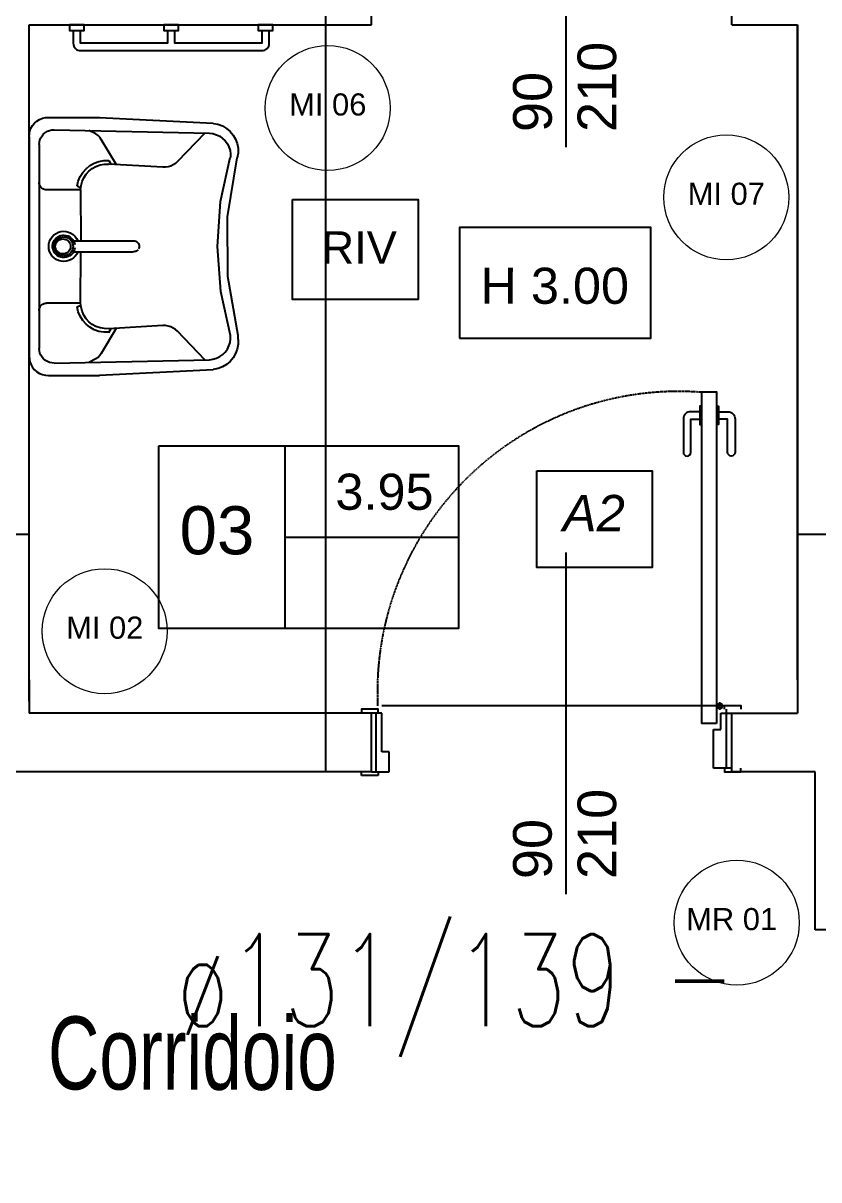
# Model space of a CAD drawing. Header units: millimetres. Extents: x -3782782348 to 131293, y -36553 to 57271.
# Drawn here: x 92159.5 to 92375.6, y -18561.8 to -18247.8 of the extents above; entities that cross this region are included whole.
import ezdxf

# ---------------------------------------------------------------- set-up
doc = ezdxf.new("R2010")
doc.units = ezdxf.units.MM
doc.header["$LTSCALE"] = 0.01
doc.linetypes.add('ACAD_ISO03W100', pattern=[30, 12, -18])
doc.linetypes.add('CONTINOUS', pattern=[0])
doc.layers.get('Defpoints').update_dxf_attribs({"color": 253})
for name, color, linetype in [('ESTRAZ', 2, 'Continuous'), ('X_Arredi', 6, 'Continuous'), ('X_MURI', 8, 'Continuous'), ('X_Numerazione camere', 8, 'Continuous'), ('X_quote 1', 253, 'Continuous'), ('X_quote serramenti interni', 251, 'CONTINOUS'), ('X_Serramenti Int', 8, 'Continuous'), ('X_SIGLE ABACO', 1, 'Continuous'), ('X_SIGLE RIVESTIMENTI', 4, 'Continuous'), ('X_TESTI', 253, 'Continuous')]:
    doc.layers.add(name, color=color, linetype=linetype)
doc.layers.add('MR_MURATURA REI SIMBOLI', color=130, linetype='Continuous', lineweight=5)
doc.layers.add('tubi_uta', color=253, linetype='Continuous', lineweight=50)
doc.styles.add('nomi', font='arial.ttf')
doc.styles.add('QUOTE', font='simplex.shx', dxfattribs={"width": 0.7})
doc.styles.add('ROMANS', font='romans')
doc.styles.get("Standard").update_dxf_attribs({"font": 'arial.ttf'})
doc.dimstyles.get("Standard").update_dxf_attribs({"dimscale": 0, "dimtxt": 0.18, "dimasz": 0.18, "dimexe": 0.18, "dimexo": 0.0625, "dimgap": 0.09, "dimtad": 1, "dimdec": 0, "dimzin": 0, "dimdsep": 46, "dimtxsty": 'Standard', "dimcen": 0.09, "dimclrd": 256, "dimclre": 256, "dimclrt": 5, "dimadec": 0, "dimazin": 0, "dimtfac": 1, "dimtdec": 0, "dimtix": 1, "dimtofl": 0, "dimtmove": 2, "dimatfit": 3, "dimfxl": 1, "dimtolj": 1, "dimtzin": 0, "dimarcsym": 0})

# ---------------------------------------------------------------- blocks, each defined once
blk = doc.blocks.new('gghh')
at = {"layer": 'X_Arredi'}
for p, q in [((15393.1, 7530.06), (15424, 7531.59)), ((15437.81, 7531.59), (15424, 7531.59)), ((15437.81, 7531.59), (15437.81, 7531.59)), ((15438.64, 7531.56), (15437.81, 7531.59)), ((15439.47, 7531.38), (15438.64, 7531.56)), ((15440.25, 7531.07), (15439.47, 7531.38)), ((15440.97, 7530.64), (15440.25, 7531.07)), ((15388.47, 7527.78), (15389.46, 7528.62)), ((15389.46, 7528.62), (15390.57, 7529.28)), ((15390.57, 7529.28), (15391.78, 7529.74)), ((15391.78, 7529.74), (15393.06, 7529.99)), ((15393.06, 7529.99), (15393.06, 7529.99)), ((15436.26, 7528.28), (15394.13, 7527.33)), ((15424.92, 7527.14), (15426.86, 7528.07)), ((15436.26, 7528.28), (15436.89, 7528.24)), ((15436.89, 7528.24), (15437.52, 7528.11)), ((15437.52, 7528.11), (15438.11, 7527.87)), ((15441.6, 7530.1), (15440.97, 7530.64)), ((15442.14, 7529.46), (15441.6, 7530.1)), ((15442.56, 7528.75), (15442.14, 7529.46)), ((15442.85, 7527.97), (15442.56, 7528.75)), ((15443.01, 7527.16), (15442.85, 7527.97)), ((15386.57, 7524.43), (15387.01, 7525.65)), ((15387.01, 7525.65), (15387.65, 7526.78)), ((15387.65, 7526.78), (15388.47, 7527.78)), ((15389.82, 7525.24), (15389.25, 7524.46)), ((15390.52, 7525.93), (15389.82, 7525.24)), ((15391.32, 7526.49), (15390.52, 7525.93)), ((15392.21, 7526.92), (15391.32, 7526.49)), ((15393.15, 7527.2), (15392.21, 7526.92)), ((15394.13, 7527.33), (15393.15, 7527.2)), ((15395.4, 7527.36), (15402.77, 7519.63)), ((15419.38, 7518.72), (15423.47, 7525.63)), ((15423.47, 7525.63), (15423.88, 7526.21)), ((15423.88, 7526.21), (15424.36, 7526.71)), ((15424.36, 7526.71), (15424.92, 7527.14)), ((15438.11, 7527.87), (15438.66, 7527.55)), ((15438.66, 7527.55), (15439.14, 7527.14)), ((15439.14, 7527.14), (15439.56, 7526.66)), ((15439.56, 7526.66), (15439.9, 7526.12)), ((15439.9, 7526.12), (15440.15, 7525.54)), ((15440.15, 7525.54), (15440.3, 7524.92)), ((15440.3, 7524.92), (15440.35, 7524.28)), ((15443.04, 7526.33), (15443.01, 7527.16)), ((15443.06, 7466.89), (15443.04, 7526.33)), ((15386.36, 7523.15), (15386.57, 7524.43)), ((15386.36, 7521.86), (15386.36, 7523.15)), ((15386.36, 7521.86), (15386.36, 7520.74)), ((15388.51, 7522.66), (15388.38, 7521.7)), ((15388.38, 7521.7), (15388.4, 7520.73)), ((15388.81, 7523.59), (15388.51, 7522.66)), ((15389.25, 7524.46), (15388.81, 7523.59)), ((15440.35, 7524.28), (15440.35, 7524.28)), ((15440.37, 7468.93), (15440.35, 7524.28)), ((15386.36, 7520.74), (15389.17, 7504.77)), ((15388.4, 7520.73), (15391.05, 7508.8)), ((15402.77, 7519.63), (15403.32, 7519.14)), ((15403.32, 7519.14), (15403.94, 7518.73)), ((15403.94, 7518.73), (15404.61, 7518.41)), ((15406.8, 7518.07), (15421.53, 7518.92)), ((15421.43, 7519.92), (15420.76, 7518.87)), ((15421.43, 7519.91), (15422.79, 7519.9)), ((15421.53, 7518.92), (15422.69, 7518.9)), ((15422.69, 7518.9), (15423.83, 7518.7)), ((15422.79, 7519.9), (15424.12, 7519.66)), ((15423.83, 7518.7), (15424.92, 7518.32)), ((15424.12, 7519.66), (15425.4, 7519.2)), ((15425.4, 7519.2), (15426.58, 7518.54)), ((15426.58, 7518.54), (15427.63, 7517.7)), ((15404.61, 7518.41), (15405.32, 7518.19)), ((15405.32, 7518.19), (15406.05, 7518.08)), ((15406.05, 7518.08), (15406.8, 7518.07)), ((15424.92, 7518.32), (15425.93, 7517.77)), ((15425.93, 7517.77), (15426.84, 7517.06)), ((15426.84, 7517.06), (15427.62, 7516.21)), ((15427.62, 7516.21), (15428.25, 7515.25)), ((15427.63, 7517.7), (15428.52, 7516.69)), ((15428.52, 7516.69), (15429.23, 7515.55)), ((15429.23, 7515.55), (15429.74, 7514.31)), ((15428.25, 7515.25), (15428.71, 7514.21)), ((15428.71, 7514.21), (15428.99, 7513.1)), ((15428.99, 7513.1), (15429.09, 7511.96)), ((15430.03, 7513.01), (15429.06, 7512.51)), ((15429.74, 7514.31), (15430.03, 7513.01)), ((15439.63, 7512.43), (15439.34, 7512.24)), ((15439.88, 7512.68), (15439.63, 7512.43)), ((15440.08, 7512.97), (15439.88, 7512.68)), ((15440.23, 7513.28), (15440.08, 7512.97)), ((15440.32, 7513.62), (15440.23, 7513.28)), ((15440.35, 7513.96), (15440.32, 7513.62)), ((15429.09, 7511.96), (15438.33, 7511.97)), ((15429.09, 7511.96), (15429.09, 7498.04)), ((15438.68, 7512), (15438.33, 7511.97)), ((15439.02, 7512.09), (15438.68, 7512)), ((15439.34, 7512.24), (15439.02, 7512.09)), ((15391.05, 7508.8), (15391.95, 7496.61)), ((15389.17, 7504.77), (15389.25, 7488.57)), ((15430.58, 7499.24), (15431.08, 7499.73)), ((15431.08, 7499.73), (15431.66, 7500.13)), ((15431.66, 7500.13), (15432.31, 7500.43)), ((15432.31, 7500.43), (15432.99, 7500.6)), ((15432.99, 7500.6), (15433.69, 7500.66)), ((15433.69, 7500.66), (15434.4, 7500.6)), ((15434.4, 7500.6), (15435.08, 7500.41)), ((15435.08, 7500.41), (15435.72, 7500.11)), ((15435.72, 7500.11), (15436.3, 7499.71)), ((15436.3, 7499.71), (15436.8, 7499.21)), ((15391.95, 7496.61), (15391.09, 7484.42)), ((15413.18, 7496.55), (15413.2, 7496.81)), ((15413.2, 7496.29), (15413.18, 7496.55)), ((15413.2, 7496.81), (15413.27, 7497.06)), ((15413.27, 7497.06), (15413.38, 7497.29)), ((15413.52, 7497.5), (15413.71, 7497.69)), ((15413.71, 7497.69), (15413.92, 7497.84)), ((15413.92, 7497.84), (15414.15, 7497.94)), ((15414.15, 7497.94), (15414.4, 7498.01)), ((15414.4, 7498.01), (15414.66, 7498.03)), ((15431.02, 7498.04), (15414.71, 7498.03)), ((15429.86, 7498.03), (15430.17, 7498.66)), ((15430.17, 7498.66), (15430.58, 7499.24)), ((15430.67, 7496.98), (15430.78, 7497.48)), ((15430.78, 7497.48), (15430.98, 7497.97)), ((15430.98, 7497.97), (15431.25, 7498.4)), ((15431.14, 7496.58), (15431.18, 7497.02)), ((15431.18, 7496.13), (15431.14, 7496.58)), ((15431.18, 7497.02), (15431.3, 7497.46)), ((15431.25, 7498.4), (15431.6, 7498.79)), ((15431.3, 7497.46), (15431.48, 7497.86)), ((15431.48, 7497.86), (15431.74, 7498.23)), ((15431.6, 7498.79), (15432.01, 7499.11)), ((15431.74, 7498.23), (15432.05, 7498.54)), ((15431.85, 7496.6), (15431.88, 7496.96)), ((15431.88, 7496.25), (15431.85, 7496.6)), ((15431.88, 7496.96), (15431.97, 7497.3)), ((15431.97, 7497.3), (15432.13, 7497.63)), ((15432.01, 7499.11), (15432.47, 7499.36)), ((15432.05, 7498.54), (15432.41, 7498.8)), ((15432.13, 7497.63), (15432.33, 7497.92)), ((15432.33, 7497.92), (15432.59, 7498.17)), ((15432.41, 7498.8), (15432.81, 7498.99)), ((15432.47, 7499.36), (15432.96, 7499.53)), ((15432.59, 7498.17), (15432.88, 7498.37)), ((15432.81, 7498.99), (15433.24, 7499.11)), ((15432.88, 7498.37), (15433.21, 7498.52)), ((15432.96, 7499.53), (15433.47, 7499.61)), ((15433.21, 7498.52), (15433.56, 7498.62)), ((15433.24, 7499.11), (15433.68, 7499.15)), ((15433.47, 7499.61), (15433.99, 7499.6)), ((15433.56, 7498.62), (15433.92, 7498.65)), ((15433.68, 7499.15), (15434.12, 7499.11)), ((15433.92, 7498.65), (15434.28, 7498.62)), ((15433.99, 7499.6), (15434.5, 7499.5)), ((15434.12, 7499.11), (15434.54, 7498.99)), ((15434.28, 7498.62), (15434.63, 7498.52)), ((15434.5, 7499.5), (15434.99, 7499.32)), ((15434.54, 7498.99), (15434.94, 7498.8)), ((15434.63, 7498.52), (15434.96, 7498.37)), ((15434.94, 7498.8), (15435.3, 7498.55)), ((15434.96, 7498.37), (15435.25, 7498.17)), ((15434.99, 7499.32), (15435.43, 7499.05)), ((15435.25, 7498.17), (15435.51, 7497.92)), ((15435.3, 7498.55), (15435.62, 7498.23)), ((15435.43, 7499.05), (15435.83, 7498.72)), ((15435.51, 7497.92), (15435.71, 7497.63)), ((15435.62, 7498.23), (15435.87, 7497.86)), ((15435.71, 7497.63), (15435.87, 7497.3)), ((15435.83, 7498.72), (15436.16, 7498.32)), ((15435.87, 7497.86), (15436.06, 7497.46)), ((15435.87, 7497.3), (15435.96, 7496.96)), ((15435.96, 7496.96), (15435.99, 7496.61)), ((15435.99, 7496.61), (15435.96, 7496.25)), ((15436.06, 7497.46), (15436.17, 7497.03)), ((15436.16, 7498.32), (15436.42, 7497.87)), ((15436.17, 7497.03), (15436.21, 7496.58)), ((15436.21, 7496.58), (15436.17, 7496.13)), ((15436.42, 7497.87), (15436.6, 7497.38)), ((15436.6, 7497.38), (15436.7, 7496.87)), ((15436.7, 7496.87), (15436.7, 7496.35)), ((15436.8, 7499.21), (15437.21, 7498.63)), ((15437.21, 7498.63), (15437.51, 7497.99)), ((15437.51, 7497.99), (15437.69, 7497.31)), ((15437.69, 7497.31), (15437.76, 7496.61)), ((15437.76, 7496.61), (15437.7, 7495.9)), ((15413.27, 7496.05), (15413.2, 7496.29)), ((15413.38, 7495.81), (15413.27, 7496.05)), ((15413.53, 7495.6), (15413.38, 7495.81)), ((15413.71, 7495.42), (15413.53, 7495.6)), ((15413.92, 7495.27), (15413.71, 7495.42)), ((15414.15, 7495.16), (15413.92, 7495.27)), ((15414.4, 7495.09), (15414.15, 7495.16)), ((15414.66, 7495.07), (15414.4, 7495.09)), ((15431.04, 7495.08), (15414.66, 7495.07)), ((15429.1, 7481.24), (15429.09, 7495.14)), ((15429.88, 7495.08), (15429.88, 7495.08)), ((15430.2, 7494.45), (15429.88, 7495.08)), ((15430.62, 7493.88), (15430.2, 7494.45)), ((15431.13, 7493.39), (15430.62, 7493.88)), ((15430.68, 7496.12), (15430.68, 7496.12)), ((15430.8, 7495.61), (15430.68, 7496.12)), ((15431.01, 7495.14), (15430.8, 7495.61)), ((15431.29, 7494.7), (15431.01, 7495.14)), ((15431.3, 7495.7), (15431.18, 7496.13)), ((15431.65, 7494.32), (15431.29, 7494.7)), ((15431.48, 7495.3), (15431.3, 7495.7)), ((15431.74, 7494.93), (15431.48, 7495.3)), ((15432.06, 7494.01), (15431.65, 7494.32)), ((15432.05, 7494.61), (15431.74, 7494.93)), ((15431.97, 7495.91), (15431.88, 7496.25)), ((15432.13, 7495.58), (15431.97, 7495.91)), ((15432.41, 7494.36), (15432.05, 7494.61)), ((15432.53, 7493.77), (15432.06, 7494.01)), ((15432.33, 7495.29), (15432.13, 7495.58)), ((15432.59, 7495.04), (15432.33, 7495.29)), ((15432.81, 7494.17), (15432.41, 7494.36)), ((15433.02, 7493.62), (15432.53, 7493.77)), ((15432.88, 7494.84), (15432.59, 7495.04)), ((15433.24, 7494.05), (15432.81, 7494.17)), ((15433.21, 7494.69), (15432.88, 7494.84)), ((15433.54, 7493.55), (15433.02, 7493.62)), ((15433.56, 7494.6), (15433.21, 7494.69)), ((15433.68, 7494.01), (15433.24, 7494.05)), ((15434.05, 7493.57), (15433.54, 7493.55)), ((15433.92, 7494.57), (15433.56, 7494.6)), ((15434.12, 7494.05), (15433.68, 7494.01)), ((15434.28, 7494.6), (15433.92, 7494.57)), ((15434.56, 7493.68), (15434.05, 7493.57)), ((15434.54, 7494.17), (15434.12, 7494.05)), ((15434.63, 7494.69), (15434.28, 7494.6)), ((15434.94, 7494.36), (15434.54, 7494.17)), ((15435.04, 7493.87), (15434.56, 7493.68)), ((15434.96, 7494.84), (15434.63, 7494.69)), ((15435.31, 7494.61), (15434.94, 7494.36)), ((15435.25, 7495.04), (15434.96, 7494.84)), ((15435.49, 7494.14), (15435.04, 7493.87)), ((15435.51, 7495.29), (15435.25, 7495.04)), ((15435.62, 7494.93), (15435.31, 7494.61)), ((15435.87, 7494.49), (15435.49, 7494.14)), ((15435.71, 7495.59), (15435.51, 7495.29)), ((15435.87, 7495.3), (15435.62, 7494.93)), ((15435.87, 7495.91), (15435.71, 7495.59)), ((15436.34, 7493.49), (15435.77, 7493.07)), ((15435.96, 7496.25), (15435.87, 7495.91)), ((15436.06, 7495.7), (15435.87, 7495.3)), ((15436.2, 7494.89), (15435.87, 7494.49)), ((15436.17, 7496.13), (15436.06, 7495.7)), ((15436.45, 7495.35), (15436.2, 7494.89)), ((15436.84, 7493.99), (15436.34, 7493.49)), ((15436.62, 7495.84), (15436.45, 7495.35)), ((15436.7, 7496.35), (15436.62, 7495.84)), ((15437.23, 7494.58), (15436.84, 7493.99)), ((15437.53, 7495.22), (15437.23, 7494.58)), ((15437.7, 7495.9), (15437.53, 7495.22)), ((15431.72, 7493), (15431.13, 7493.39)), ((15432.36, 7492.71), (15431.72, 7493)), ((15433.05, 7492.54), (15432.36, 7492.71)), ((15433.75, 7492.5), (15433.05, 7492.54)), ((15434.46, 7492.57), (15433.75, 7492.5)), ((15435.13, 7492.77), (15434.46, 7492.57)), ((15435.77, 7493.07), (15435.13, 7492.77)), ((15389.25, 7488.57), (15386.6, 7472.58)), ((15391.09, 7484.42), (15388.49, 7472.48)), ((15429.1, 7481.24), (15429, 7480.11)), ((15429.1, 7481.24), (15438.34, 7481.25)), ((15438.34, 7481.25), (15438.69, 7481.22)), ((15438.69, 7481.22), (15439.03, 7481.13)), ((15439.03, 7481.13), (15439.35, 7480.98)), ((15439.35, 7480.98), (15439.64, 7480.78)), ((15428.26, 7477.95), (15427.63, 7476.99)), ((15428.72, 7479), (15428.26, 7477.95)), ((15429, 7480.11), (15428.72, 7479)), ((15430.04, 7480.2), (15429.08, 7480.7)), ((15429.75, 7478.89), (15429.24, 7477.65)), ((15430.04, 7480.2), (15429.75, 7478.89)), ((15439.64, 7480.78), (15439.89, 7480.54)), ((15439.89, 7480.54), (15440.1, 7480.25)), ((15440.1, 7480.25), (15440.24, 7479.94)), ((15440.24, 7479.94), (15440.34, 7479.6)), ((15440.34, 7479.6), (15440.37, 7479.26)), ((15403.96, 7474.46), (15404.63, 7474.78)), ((15404.63, 7474.78), (15405.34, 7475)), ((15405.34, 7475), (15406.07, 7475.11)), ((15406.07, 7475.11), (15406.82, 7475.12)), ((15406.82, 7475.12), (15421.55, 7474.28)), ((15424.94, 7474.89), (15423.84, 7474.5)), ((15425.95, 7475.44), (15424.94, 7474.89)), ((15426.59, 7474.67), (15425.41, 7474.01)), ((15426.86, 7476.15), (15425.95, 7475.44)), ((15427.64, 7475.51), (15426.59, 7474.67)), ((15427.63, 7476.99), (15426.86, 7476.15)), ((15428.54, 7476.52), (15427.64, 7475.51)), ((15429.24, 7477.65), (15428.54, 7476.52)), ((15386.37, 7471.23), (15386.58, 7472.5)), ((15386.58, 7472.5), (15386.58, 7472.5)), ((15388.4, 7471.48), (15388.42, 7472.45)), ((15388.53, 7470.51), (15388.4, 7471.48)), ((15388.49, 7472.48), (15388.49, 7472.48)), ((15395.42, 7465.82), (15402.79, 7473.56)), ((15402.79, 7473.56), (15403.34, 7474.05)), ((15403.34, 7474.05), (15403.96, 7474.46)), ((15419.4, 7474.48), (15423.5, 7467.57)), ((15421.45, 7473.29), (15420.78, 7474.33)), ((15422.81, 7473.31), (15421.45, 7473.29)), ((15422.7, 7474.3), (15421.55, 7474.28)), ((15421.55, 7474.28), (15421.55, 7474.28)), ((15423.84, 7474.5), (15422.7, 7474.3)), ((15424.14, 7473.55), (15422.81, 7473.31)), ((15425.41, 7474.01), (15424.14, 7473.55)), ((15386.38, 7469.95), (15386.37, 7471.23)), ((15386.61, 7468.68), (15386.38, 7469.95)), ((15387.06, 7467.47), (15386.61, 7468.68)), ((15388.83, 7469.59), (15388.53, 7470.51)), ((15389.27, 7468.72), (15388.83, 7469.59)), ((15389.85, 7467.93), (15389.27, 7468.72)), ((15440.32, 7468.3), (15440.17, 7467.68)), ((15440.37, 7468.93), (15440.32, 7468.3)), ((15387.7, 7466.36), (15387.06, 7467.47)), ((15388.52, 7465.37), (15387.7, 7466.36)), ((15389.51, 7464.54), (15388.52, 7465.37)), ((15390.55, 7467.25), (15389.85, 7467.93)), ((15391.35, 7466.69), (15390.55, 7467.25)), ((15392.23, 7466.26), (15391.35, 7466.69)), ((15393.18, 7465.98), (15392.23, 7466.26)), ((15394.15, 7465.85), (15393.18, 7465.98)), ((15436.28, 7464.93), (15394.15, 7465.85)), ((15423.5, 7467.57), (15423.9, 7466.99)), ((15423.9, 7466.99), (15424.39, 7466.49)), ((15424.39, 7466.49), (15424.95, 7466.06)), ((15424.95, 7466.06), (15426.89, 7465.14)), ((15438.13, 7465.34), (15437.54, 7465.11)), ((15438.68, 7465.67), (15438.13, 7465.34)), ((15439.17, 7466.07), (15438.68, 7465.67)), ((15439.59, 7466.55), (15439.17, 7466.07)), ((15439.92, 7467.09), (15439.59, 7466.55)), ((15440.17, 7467.68), (15439.92, 7467.09)), ((15442.88, 7465.25), (15442.59, 7464.47)), ((15443.04, 7466.06), (15442.88, 7465.25)), ((15443.06, 7466.89), (15443.04, 7466.06)), ((15390.61, 7463.89), (15389.51, 7464.54)), ((15391.82, 7463.43), (15390.61, 7463.89)), ((15393.08, 7463.19), (15391.82, 7463.43)), ((15424.03, 7461.61), (15393.12, 7463.11)), ((15436.92, 7464.97), (15436.28, 7464.93)), ((15436.28, 7464.93), (15436.28, 7464.93)), ((15437.54, 7465.11), (15436.92, 7464.97)), ((15440.28, 7462.14), (15439.49, 7461.84)), ((15440.99, 7462.58), (15440.28, 7462.14)), ((15441.63, 7463.12), (15440.99, 7462.58)), ((15442.16, 7463.76), (15441.63, 7463.12)), ((15442.59, 7464.47), (15442.16, 7463.76)), ((15437.83, 7461.62), (15424.03, 7461.61)), ((15438.67, 7461.66), (15437.83, 7461.62)), ((15437.83, 7461.62), (15437.83, 7461.62)), ((15439.49, 7461.84), (15438.67, 7461.66))]:
    blk.add_line(p, q, dxfattribs=at)
blk = doc.blocks.new('A$C664A561B')
at = {"elevation": 0}
blk.add_lwpolyline([(42399.02, 21394.31), (42399.02, 21397.77, 0.415941), (42397.02, 21399.79), (42347.8, 21399.79, 0.415941), (42345.8, 21397.77), (42345.8, 21394.31)], format="xyb", dxfattribs=at)
for points in [[(42347.8, 21394.31), (42347.8, 21397.79), (42371.41, 21397.79), (42371.41, 21394.31)], [(42373.41, 21394.31), (42373.41, 21397.79), (42397.02, 21397.79), (42397.02, 21397.79), (42397.02, 21394.31)]]:
    blk.add_lwpolyline(points, dxfattribs=at)
for points in [[(42348.8, 21392.81), (42348.8, 21394.31), (42344.8, 21394.31), (42344.8, 21392.81)], [(42374.41, 21392.81), (42374.41, 21394.31), (42370.41, 21394.31), (42370.41, 21392.81)], [(42400.02, 21392.81), (42400.02, 21394.31), (42396.02, 21394.31), (42396.02, 21392.81)]]:
    blk.add_lwpolyline(points, close=True, dxfattribs=at)
blk = doc.blocks.new('*D365')
at = {"layer": 'Defpoints', "color": 0, "transparency": 16777216}
for p in [(92227.33, -18238.32, 0), (92241.65, -18248.32, 0), (92246.52, -18248.32)]:
    blk.add_point(p, dxfattribs=at)
at = {"layer": 'X_quote 1', "lineweight": -2, "transparency": 16777216}
blk.add_line((92241.65, -18238.5, 0), (92241.65, -18248.14, 0), dxfattribs=at)
at = {"layer": 'X_quote 1', "transparency": 16777216}
for points in [[(92241.62, -18238.5, 0), (92241.68, -18238.5, 0), (92241.65, -18238.32, 0)], [(92241.62, -18248.14, 0), (92241.68, -18248.14, 0), (92241.65, -18248.32, 0)]]:
    blk.add_solid(points, dxfattribs=at)
at = {"layer": 'X_quote 1', "color": 5, "transparency": 16777216, "insert": (92241.47, -18243.32, 0), "char_height": 0.18, "attachment_point": 5, "rotation": 90}
blk.add_mtext('\\A1;10', dxfattribs=at)
blk = doc.blocks.new('*D366')
at = {"layer": 'Defpoints', "color": 0, "transparency": 16777216}
for p in [(92247.27, -18248.32, 0), (92241.65, -18435.06, 0), (92247.27, -18435.06, 0)]:
    blk.add_point(p, dxfattribs=at)
at = {"layer": 'X_quote 1', "lineweight": -2, "transparency": 16777216}
blk.add_line((92241.65, -18248.5, 0), (92241.65, -18434.88, 0), dxfattribs=at)
at = {"layer": 'X_quote 1', "transparency": 16777216}
for points in [[(92241.62, -18248.5, 0), (92241.68, -18248.5, 0), (92241.65, -18248.32, 0)], [(92241.62, -18434.88, 0), (92241.68, -18434.88, 0), (92241.65, -18435.06, 0)]]:
    blk.add_solid(points, dxfattribs=at)
at = {"layer": 'X_quote 1', "color": 5, "transparency": 16777216, "insert": (92241.47, -18341.69, 0), "char_height": 0.18, "attachment_point": 5, "rotation": 90}
blk.add_mtext('\\A1;187', dxfattribs=at)
blk = doc.blocks.new('*D343')
at = {"layer": 'Defpoints', "color": 0, "transparency": 16777216}
for p in [(92247.27, -18435.06, 0), (92236.22, -18451.06, 0), (92241.65, -18451.06, 0)]:
    blk.add_point(p, dxfattribs=at)
at = {"layer": 'X_quote 1', "lineweight": -2, "transparency": 16777216}
blk.add_line((92241.65, -18435.24, 0), (92241.65, -18450.88, 0), dxfattribs=at)
at = {"layer": 'X_quote 1', "transparency": 16777216}
for points in [[(92241.62, -18435.24, 0), (92241.68, -18435.24, 0), (92241.65, -18435.06, 0)], [(92241.62, -18450.88, 0), (92241.68, -18450.88, 0), (92241.65, -18451.06, 0)]]:
    blk.add_solid(points, dxfattribs=at)
at = {"layer": 'X_quote 1', "color": 5, "transparency": 16777216, "insert": (92241.47, -18443.06, 0), "char_height": 0.18, "attachment_point": 5, "rotation": 90}
blk.add_mtext('\\A1;16', dxfattribs=at)
blk = doc.blocks.new('*D344')
at = {"layer": 'Defpoints', "color": 0, "transparency": 16777216}
for p in [(92369.78, -18386.6, 0), (92369.78, -18386.6, 0), (92399.78, -18386.6, 0)]:
    blk.add_point(p, dxfattribs=at)
at = {"layer": 'X_quote 1', "lineweight": -2, "transparency": 16777216}
blk.add_line((92399.6, -18386.6, 0), (92369.96, -18386.6, 0), dxfattribs=at)
at = {"layer": 'X_quote 1', "transparency": 16777216}
for points in [[(92369.96, -18386.57, 0), (92369.96, -18386.63, 0), (92369.78, -18386.6, 0)], [(92399.6, -18386.57, 0), (92399.6, -18386.63, 0), (92399.78, -18386.6, 0)]]:
    blk.add_solid(points, dxfattribs=at)
at = {"layer": 'X_quote 1', "color": 5, "transparency": 16777216, "insert": (92384.78, -18386.42, 0), "char_height": 0.18, "attachment_point": 5}
blk.add_mtext('\\A1;30', dxfattribs=at)
blk = doc.blocks.new('*D345')
at = {"layer": 'Defpoints', "color": 0, "transparency": 16777216}
for p in [(92121.18, -18386.6, 0), (92121.18, -18386.6, 0), (92161.18, -18386.6)]:
    blk.add_point(p, dxfattribs=at)
at = {"layer": 'X_quote 1', "lineweight": -2, "transparency": 16777216}
blk.add_line((92161, -18386.6, 0), (92121.36, -18386.6, 0), dxfattribs=at)
at = {"layer": 'X_quote 1', "transparency": 16777216}
for points in [[(92121.36, -18386.57, 0), (92121.36, -18386.63, 0), (92121.18, -18386.6, 0)], [(92161, -18386.57, 0), (92161, -18386.63, 0), (92161.18, -18386.6, 0)]]:
    blk.add_solid(points, dxfattribs=at)
at = {"layer": 'X_quote 1', "color": 5, "transparency": 16777216, "insert": (92141.18, -18386.42, 0), "char_height": 0.18, "attachment_point": 5}
blk.add_mtext('\\A1;40', dxfattribs=at)
blk = doc.blocks.new('*D189')
at = {"layer": 'Defpoints', "color": 0, "transparency": 16777216}
for p in [(91723.73, -18454.58, 0), (92374.56, -18643.17, 0), (92374.56, -18681.76, 0)]:
    blk.add_point(p, dxfattribs=at)
at = {"layer": 'X_quote 1', "lineweight": -2, "transparency": 16777216}
blk.add_line((91723.91, -18643.17, 0), (92374.38, -18643.17, 0), dxfattribs=at)
at = {"layer": 'X_quote 1', "transparency": 16777216}
for points in [[(91723.91, -18643.14, 0), (91723.91, -18643.2, 0), (91723.73, -18643.17, 0)], [(92374.38, -18643.14, 0), (92374.38, -18643.2, 0), (92374.56, -18643.17, 0)]]:
    blk.add_solid(points, dxfattribs=at)
at = {"layer": 'X_quote 1', "color": 5, "transparency": 16777216, "insert": (92049.14, -18642.98, 0), "char_height": 0.18, "attachment_point": 5}
blk.add_mtext('\\A1;651', dxfattribs=at)
blk = doc.blocks.new('porta 180 specc')
for p, q in [((-4.07, 88.76), (-4.07, 100.46)), ((0, 97.9), (0, 90.03)), ((3.98, 97.9), (0, 97.9)), ((-83.02, 90.79), (-83.02, 94.18)), ((-83.02, 94.18), (-64.68, 94.18)), ((-64.68, 94.18), (-64.68, 90.79)), ((-9.14, 93.84), (-0.32, 93.84)), ((14.62, 93.97), (3.98, 93.97)), ((14.62, 90.03), (14.62, 93.97)), ((-94.07, 90.01), (-94.07, 90.79)), ((-94.07, 90.79), (-4.07, 90.79)), ((-94.07, 86.65), (-94.07, 90.01)), ((-94.07, 90.01), (-94.07, 90.01)), ((-4.07, 90.01), (-10.85, 90.01)), ((-10.85, 90.01), (-10.85, 86.65)), ((-4.07, 90.79), (-4.07, 90.01)), ((0, 90.03), (14.62, 90.03)), ((0, 89.97), (0, -89.97)), ((-10.85, 86.65), (-94.07, 86.65)), ((-83.4, 81.03), (-83.4, 86.65)), ((-83.4, 86.65), (-77.77, 86.65)), ((-83.4, 81.03), (-83.4, 86.65)), ((-83.4, 86.65), (-21.52, 86.65)), ((-77.77, 86.65), (-77.77, 81.03)), ((-27.15, 81.03), (-27.15, 86.65)), ((-27.15, 86.65), (-21.52, 86.65)), ((-21.52, 86.65), (-21.52, 81.03)), ((-21.52, 86.65), (-21.52, 81.03)), ((-77.77, 81.03), (-83.4, 81.03)), ((-21.52, 81.03), (-83.4, 81.03)), ((-21.52, 81.03), (-27.15, 81.03)), ((71.32, 0), (-117.31, 0)), ((-77.77, -80.97), (-83.4, -80.97)), ((-83.4, -80.97), (-83.4, -86.6)), ((-21.52, -80.97), (-83.4, -80.97)), ((-83.4, -80.97), (-83.4, -86.6)), ((-77.77, -86.6), (-77.77, -80.97)), ((-21.52, -80.97), (-27.15, -80.97)), ((-27.15, -80.97), (-27.15, -86.6)), ((-21.52, -80.97), (-21.52, -86.6)), ((-10.85, -86.6), (-94.07, -86.6)), ((-94.07, -86.6), (-94.07, -89.96)), ((-83.4, -86.6), (-77.77, -86.6)), ((-83.4, -86.6), (-21.52, -86.6)), ((-27.15, -86.6), (-21.52, -86.6)), ((-10.85, -89.96), (-10.85, -86.6)), ((-94.07, -89.96), (-94.07, -89.96)), ((-94.07, -89.96), (-94.07, -90.74)), ((-94.07, -90.74), (-4.07, -90.74)), ((-83.02, -90.74), (-83.02, -94.13)), ((-64.68, -94.13), (-64.68, -90.74)), ((-4.07, -89.96), (-10.85, -89.96)), ((0, -97.85), (0, -89.97)), ((0, -89.97), (14.62, -89.97)), ((14.62, -89.97), (14.62, -93.91)), ((-83.02, -94.13), (-64.68, -94.13)), ((-9.14, -93.78), (1.01, -93.78)), ((14.62, -93.91), (3.98, -93.91)), ((3.98, -97.85), (0, -97.85))]:
    blk.add_line(p, q)
blk.add_lwpolyline([(-4.07, -90.74), (-4.07, -89.96)])
for centre in [(-4.07, 93.84), (-4.07, -93.78)]:
    blk.add_circle(centre, 1.7)
at = {"linetype": 'ACAD_ISO03W100', "ltscale": 0.5}
for centre, start, end in [((-4.66, 89.37), 179.0905, 272.3307), ((-4.66, -89.32), 87.6693, 180.9095)]:
    blk.add_arc(centre, 89.42, start, end, dxfattribs=at)

msp = doc.modelspace()

# ---------------------------------------------------------------- linework, layer by layer
at = {"layer": 'MR_MURATURA REI SIMBOLI'}
for centre in [(92242.21, -18270.87, 0), (92350.42, -18295.11, 0), (92181.66, -18412.86, 0), (92353.28, -18491.96, 0)]:
    msp.add_circle(centre, 16.97, dxfattribs=at)
at = {"layer": 'tubi_uta', "color": 1}
msp.add_line((92336.53, -18507.82, 0), (92349.81, -18507.82, 0), dxfattribs=at)
at = {"layer": 'X_MURI', "ltscale": 30}
for p, q in [((92254.09, -18248.32), (92254.09, -18238.32)), ((92351.95, -18248.32), (92351.95, -18238.32)), ((92161.18, -18248.32, 0), (92254.09, -18248.32)), ((92161.18, -18431.85), (92161.18, -18248.32)), ((92351.95, -18248.32), (92369.78, -18248.32)), ((92369.78, -18426.06, 0), (92369.78, -18248.32, 0)), ((92161.18, -18426.06), (92161.18, -18435.06, 0)), ((92254.09, -18435.06, 0), (92161.18, -18435.06, 0)), ((92254.09, -18451.06, 0), (92254.09, -18435.06, 0)), ((92351.95, -18451.06, 0), (92351.95, -18435.06, 0)), ((92254.09, -18451.06, 0), (92141.18, -18451.06, 0)), ((92374.56, -18451.06), (92351.95, -18451.06, 0)), ((92374.56, -18493.89, 0), (92374.56, -18451.06)), ((92388.56, -18493.89, 0), (92374.56, -18493.89, 0))]:
    msp.add_line(p, q, dxfattribs=at)
at = {"layer": 'X_MURI', "ltscale": 4}
for p in [(92369.78, -18248.32, 0), (92351.95, -18435.06, 0)]:
    msp.add_line(p, (92369.78, -18435.06, 0), dxfattribs=at)
at = {"layer": 'X_Numerazione camere'}
for p, q in [((92230.55, -18362.59, 0), (92230.55, -18412.13, 0)), ((92230.55, -18362.59, 0), (92230.55, -18412.13, 0)), ((92230.55, -18387.36, 0), (92277.71, -18387.36, 0)), ((92230.55, -18387.36, 0), (92277.71, -18387.36, 0))]:
    msp.add_line(p, q, dxfattribs=at)
at = {"layer": 'X_Numerazione camere', "elevation": 0}
for points in [[(92277.97, -18333.31), (92329.94, -18333.31), (92329.94, -18303.31), (92277.97, -18303.31)], [(92196.34, -18362.59), (92277.71, -18362.59), (92277.71, -18412.13), (92196.34, -18412.13)], [(92196.34, -18362.59), (92277.71, -18362.59), (92277.71, -18412.13), (92196.34, -18412.13)]]:
    msp.add_lwpolyline(points, close=True, dxfattribs=at)
at = {"layer": 'X_quote 1'}
msp.add_line((92369.78, -18426.06, 0), (92369.78, -18248.32, 0), dxfattribs=at)
at = {"layer": 'X_Serramenti Int'}
for p, q in [((92306.83, -18188.72, 0), (92306.83, -18281.48, 0)), ((92306.83, -18391.46, 0), (92306.83, -18484.22, 0)), ((92351.93, -18433.09, 0), (92256.86, -18433.09, 0)), ((92256.87, -18435.06, 0), (92254.09, -18435.06, 0)), ((92255.37, -18451.06, 0), (92255.37, -18435.06, 0)), ((92256.87, -18445.57, 0), (92256.87, -18435.06, 0)), ((92258.88, -18445.57, 0), (92256.87, -18445.57, 0)), ((92258.88, -18451.06, 0), (92258.88, -18445.57, 0)), ((92251.41, -18452.06, 0), (92251.41, -18451.06, 0)), ((92255.87, -18452.06, 0), (92251.41, -18452.06, 0)), ((92254.09, -18451.06, 0), (92258.88, -18451.06, 0)), ((92255.87, -18451.06, 0), (92255.87, -18452.06, 0))]:
    msp.add_line(p, q, dxfattribs=at)
at = {"layer": 'X_Serramenti Int', "extrusion": (0, 0, -1)}
for p, q in [((92349.72, -18433.15, 0), (92347.71, -18433.15, 0)), ((92348.71, -18434.16, 0), (92348.71, -18432.15, 0)), ((92348.96, -18439.57, 0), (92348.96, -18435.06, 0)), ((92348.96, -18435.06, 0), (92351.95, -18435.06, 0)), ((92350.45, -18450.06, 0), (92350.45, -18434.06, 0)), ((92346.96, -18450.06, 0), (92346.96, -18439.57, 0)), ((92346.96, -18439.57, 0), (92348.96, -18439.57, 0)), ((92351.95, -18450.06, 0), (92346.96, -18450.06, 0))]:
    msp.add_line(p, q, dxfattribs=at)
at = {"layer": 'X_Serramenti Int', "extrusion": (0, 0, -1), "elevation": 0}
msp.add_lwpolyline([(-92347.8, -18437.94), (-92343.78, -18437.94), (-92343.78, -18347.94), (-92347.8, -18347.94)], close=True, dxfattribs=at)
for points in [[(-92343.78, -18351.78), (-92343.28, -18351.78), (-92343.28, -18356.79), (-92343.78, -18356.79)], [(-92347.8, -18351.78), (-92348.3, -18351.78), (-92348.3, -18356.79), (-92347.8, -18356.79)], [(-92349.97, -18434.06), (-92349.97, -18433.05), (-92354.4, -18433.05), (-92354.4, -18434.06)], [(-92349.97, -18450.06), (-92349.97, -18451.06), (-92354.4, -18451.06), (-92354.4, -18450.06)]]:
    msp.add_lwpolyline(points, dxfattribs=at)
for points in [[(-92343.28, -18353.28), (-92340.78, -18353.28, -0.414214), (-92338.77, -18355.29), (-92338.77, -18364.31, -1), (-92340.78, -18364.31), (-92340.78, -18355.29), (-92343.28, -18355.29)], [(-92348.3, -18353.28), (-92350.78, -18353.28, 0.414214), (-92352.79, -18355.29), (-92352.79, -18364.31, 1), (-92350.78, -18364.31), (-92350.78, -18355.29), (-92348.3, -18355.29)]]:
    msp.add_lwpolyline(points, format="xyb", dxfattribs=at)
at = {"layer": 'X_Serramenti Int', "elevation": 0}
msp.add_lwpolyline([(92255.87, -18435.06), (92255.87, -18434.06), (92251.41, -18434.06), (92251.41, -18435.06)], dxfattribs=at)
at = {"layer": 'X_Serramenti Int', "extrusion": (0, 0, -1)}
msp.add_circle((-92348.71, -18433.15, 0), 0.652, dxfattribs=at)
at = {"layer": 'X_Serramenti Int', "color": 5, "linetype": 'ACAD_ISO03W100', "ltscale": 0.5, "extrusion": (0, 0, -1)}
msp.add_arc((-92337.44, -18429.36, 0), 81.67, 357.3802, 94.4581, dxfattribs=at)
at = {"layer": 'X_SIGLE ABACO'}
msp.add_line((92330.35, -18395.55, 0), (92330.35, -18369.35, 0), dxfattribs=at)
msp.add_line((92330.35, -18395.55, 0), (92330.35, -18369.35, 0), dxfattribs=at)
at = {"layer": 'X_SIGLE ABACO', "elevation": 0}
msp.add_lwpolyline([(92298.95, -18369.35), (92330.32, -18369.35), (92330.32, -18395.55), (92298.95, -18395.55)], close=True, dxfattribs=at)
at = {"layer": 'X_SIGLE RIVESTIMENTI', "elevation": 0}
msp.add_lwpolyline([(92232.68, -18295.67), (92266.81, -18295.67), (92266.81, -18322.85), (92232.68, -18322.85)], close=True, dxfattribs=at)

# ---------------------------------------------------------------- block references
at = {"layer": 'X_Arredi', "rotation": 180}
msp.add_blockref('A$C664A561B', (134572.13, 3144.49, 0), dxfattribs=at)
at = {"layer": 'X_Arredi', "extrusion": (8.39072e-17, 6.23955e-16, -1), "xscale": -1, "rotation": 180.0236053212024}
msp.add_blockref('gghh', (-107607.31, -10818.19, 0), dxfattribs=at)
at = {"layer": 'X_Serramenti Int', "xscale": -1}
msp.add_blockref('porta 180 specc', (92392.54, -18587.85, 0), dxfattribs=at)

# ---------------------------------------------------------------- texts
at = {"layer": 'ESTRAZ', "color": 3, "style": 'ROMANS', "width": 0.7}
msp.add_text('ø131/139', height=25, dxfattribs=at).set_placement((92201.16, -18520.06, 0))
at = {"layer": 'MR_MURATURA REI SIMBOLI', "char_height": 6, "width": 116.6418, "attachment_point": 4, "rotation": 0.0442, "style": 'nomi'}
for s, insert in [('MI 06', (92231.74, -18269.96, 0)), ('MI 07', (92339.95, -18294.2, 0)), ('MI 02', (92171.19, -18411.95, 0)), ('MR 01', (92339.54, -18491.05, 0))]:
    msp.add_mtext(s, dxfattribs=dict(at, insert=insert))
at = {"layer": 'X_Numerazione camere', "char_height": 8.1648, "width": 81.6493, "attachment_point": 6, "rotation": 359.9558, "style": 'nomi'}
for s, insert in [('{\\H1.2x;H 3.00}', (92324.02, -18319.19, 0)), ('{\\H1.2x;3.95}', (92270.94, -18375.09, 0))]:
    msp.add_mtext(s, dxfattribs=dict(at, insert=insert))
at = {"layer": 'X_Numerazione camere', "color": 1, "insert": (92222.28, -18385.56, 0), "char_height": 8.1648, "width": 81.6493, "attachment_point": 6, "rotation": 359.9558, "style": 'nomi'}
msp.add_mtext('{\\H1.6x;03}', dxfattribs=at)
at = {"layer": 'X_quote serramenti interni', "char_height": 10.5, "width": 105, "attachment_point": 4, "rotation": 90.0479, "style": 'nomi'}
for insert in [(92306.62, -18277.38, 0), (92306.62, -18480.12, 0)]:
    msp.add_mtext('\\pxql;90\\P210', dxfattribs=dict(at, insert=insert))
at = {"layer": 'X_SIGLE ABACO', "color": 251, "insert": (92322.9, -18380.83, 0), "char_height": 11.55, "width": 115.5, "attachment_point": 6, "rotation": 0.0479, "style": 'nomi'}
msp.add_mtext('{\\fArial|b0|i1|c0|p34;\\H0.8573x;A2}', dxfattribs=at)
at = {"layer": 'X_SIGLE RIVESTIMENTI', "insert": (92240.54, -18308.72, 0), "char_height": 10.24, "width": 149.3015, "attachment_point": 4, "rotation": 359.9558, "style": 'nomi'}
msp.add_mtext('{\\H0.8573x;RIV}', dxfattribs=at)
at = {"layer": 'X_TESTI', "insert": (92244.67, -18537.66, 0), "char_height": 1.8144, "width": 178.3847, "attachment_point": 9, "rotation": 359.8509, "style": 'QUOTE'}
msp.add_mtext('{\\fArial|b0|i0|c0|p34;\\H10.9x;Corridoio }', dxfattribs=at)

# ---------------------------------------------------------------- dimensions: what is measured, and where the dimension line sits
at = {"layer": 'X_quote 1'}
for base, p1, p2, picture, middle in [((92241.65, -18248.32, 0), (92227.33, -18238.32, 0), (92246.52, -18248.32), '*D365', (92241.47, -18243.32, 0)), ((92241.65, -18435.06, 0), (92247.27, -18248.32, 0), (92247.27, -18435.06, 0), '*D366', (92241.47, -18341.69, 0)), ((92241.65, -18451.06, 0), (92247.27, -18435.06, 0), (92236.22, -18451.06, 0), '*D343', (92241.47, -18443.06, 0))]:
    dim = msp.add_linear_dim(base=base, p1=p1, p2=p2, angle=90, dimstyle='Standard', override={"dimscale": 1, "dimse1": 1, "dimse2": 1}, dxfattribs=at)
    dim.commit()
    dim.dimension.update_dxf_attribs({"geometry": picture, "text_midpoint": middle})
for base, p1, p2, picture, middle in [((92121.18, -18386.6, 0), (92161.18, -18386.6), (92121.18, -18386.6, 0), '*D345', (92141.18, -18386.42, 0)), ((92369.78, -18386.6, 0), (92399.78, -18386.6, 0), (92369.78, -18386.6, 0), '*D344', (92384.78, -18386.42, 0)), ((92374.56, -18643.17, 0), (91723.73, -18454.58, 0), (92374.56, -18681.76, 0), '*D189', (92049.14, -18642.98, 0))]:
    dim = msp.add_linear_dim(base=base, p1=p1, p2=p2, dimstyle='Standard', override={"dimscale": 1, "dimse1": 1, "dimse2": 1}, dxfattribs=at)
    dim.commit()
    dim.dimension.update_dxf_attribs({"geometry": picture, "text_midpoint": middle})

doc.saveas('drawing.dxf')
